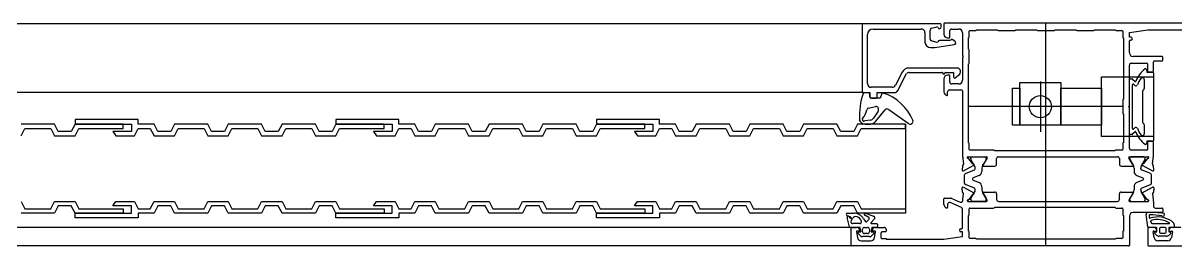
# Model space of a CAD drawing. Header units: inches. Extents: x -12530 to 36157, y 78659 to 110077.
# Drawn here: x 7109.2 to 7420, y 87925.6 to 87985.6 of the extents above; entities that cross this region are included whole.
import ezdxf

# ---------------------------------------------------------------- set-up
doc = ezdxf.new("R2010")
doc.units = ezdxf.units.IN
doc.header["$MEASUREMENT"] = 0
doc.layers.add('freecads.com', color=7, linetype='Continuous')

msp = doc.modelspace()

# ---------------------------------------------------------------- linework, layer by layer
at = {"layer": 'freecads.com'}
for p, q in [((7335.66, 87985.43), (6278.8, 87985.43)), ((7335.46, 87985.23), (7335.46, 87967.13)), ((7356.56, 87985.43), (7335.66, 87985.43)), ((7356.76, 87984.63), (7356.76, 87985.23)), ((7357.46, 87985.43), (7357.46, 87982.63)), ((7432.26, 87985.63), (7357.66, 87985.63)), ((7336.86, 87969.33), (7336.86, 87982.53)), ((7338.36, 87984.03), (7351.36, 87984.03)), ((7352.36, 87983.03), (7352.36, 87980.53)), ((7353.76, 87981.3), (7353.76, 87983.76)), ((7354.13, 87984.25), (7355.54, 87984.62)), ((7359.06, 87981.83), (7359.06, 87983.53)), ((7359.56, 87984.03), (7361.46, 87984.03)), ((7362.46, 87983.03), (7362.46, 87976.91)), ((7364.26, 87981.83), (7364.26, 87983.43)), ((7364.46, 87983.63), (7366.06, 87983.63)), ((7366.26, 87983.83), (7371.86, 87983.83)), ((7372.06, 87983.63), (7376.66, 87983.63)), ((7376.86, 87983.83), (7382.46, 87983.83)), ((7382.66, 87983.63), (7387.26, 87983.63)), ((7387.46, 87983.83), (7393.06, 87983.83)), ((7393.26, 87983.63), (7397.86, 87983.63)), ((7398.06, 87983.83), (7403.66, 87983.83)), ((7403.86, 87983.63), (7405.46, 87983.63)), ((7405.66, 87983.43), (7405.66, 87981.83)), ((7407.46, 87983.13), (7412.46, 87983.83)), ((7407.46, 87981.83), (7407.46, 87983.13)), ((7407.86, 87981.83), (7407.46, 87981.83)), ((7412.46, 87983.83), (7423.06, 87983.83)), ((7353.86, 87979.03), (7354.66, 87979.03)), ((7355.54, 87980.44), (7354.13, 87980.81)), ((7355.01, 87979.06), (7360.25, 87979.86)), ((7359.26, 87980.93), (7356.26, 87980.93)), ((7358.46, 87981.63), (7358.86, 87981.63)), ((7360.41, 87980.79), (7359.71, 87981.19)), ((7364.06, 87978.63), (7364.06, 87981.63)), ((7405.86, 87981.63), (7405.86, 87965.13)), ((7407.46, 87977.63), (7407.46, 87980.83)), ((7407.66, 87981.03), (7407.86, 87981.03)), ((7362.46, 87976.35), (7362.46, 87970.23)), ((7362.52, 87976.77), (7362.66, 87976.63)), ((7362.66, 87976.63), (7362.52, 87976.49)), ((7364.26, 87974.83), (7364.26, 87978.43)), ((7416.26, 87976.63), (7408.46, 87976.63)), ((7416.46, 87975.63), (7416.46, 87976.43)), ((7360.95, 87973.53), (7348.01, 87973.53)), ((7364.06, 87953.43), (7364.06, 87974.63)), ((7407.46, 87963.41), (7407.46, 87974.33)), ((7407.96, 87974.83), (7412.16, 87974.83)), ((7412.03, 87973.16), (7412.16, 87972.43)), ((7412.36, 87974.63), (7412.36, 87972.73)), ((7412.56, 87972.53), (7413.76, 87972.53)), ((7413.96, 87972.73), (7413.96, 87975.23)), ((7414.16, 87975.43), (7416.26, 87975.43)), ((7346.23, 87972.44), (7344.41, 87968.88)), ((7345.04, 87967.48), (7347.37, 87972.04)), ((7348.08, 87972.33), (7356.94, 87972.33)), ((7357.12, 87972.23), (7357.29, 87971.93)), ((7357.46, 87970.63), (7357.46, 87967.1)), ((7357.63, 87971.93), (7357.81, 87972.23)), ((7357.98, 87972.33), (7360.06, 87972.33)), ((7358.86, 87971.63), (7358.46, 87971.63)), ((7359.06, 87969.73), (7359.06, 87971.43)), ((7360.06, 87972.33), (7360.06, 87971.13)), ((7360.49, 87970.86), (7361.38, 87971.6)), ((7407.46, 87955.83), (7407.46, 87970.43)), ((7407.66, 87970.63), (7408.18, 87970.63)), ((7408.32, 87970.57), (7409, 87969.89)), ((7411.46, 87970.43), (7411.46, 87968.04)), ((7412.16, 87972.43), (7413.76, 87972.43)), ((7413.96, 87972.23), (7413.96, 87954.03)), ((7335.66, 87966.93), (6362.8, 87966.93)), ((7335.66, 87966.93), (7337.46, 87966.93)), ((7337.16, 87966.83), (7335.84, 87966.83)), ((7337.46, 87966.93), (7337.46, 87965.93)), ((7337.46, 87965.73), (7337.46, 87966.53)), ((7343.52, 87968.33), (7337.86, 87968.33)), ((7339.46, 87965.63), (7339.46, 87966.93)), ((7339.46, 87966.93), (7344.15, 87966.93)), ((7340.7, 87966.63), (7340.26, 87965.43)), ((7358.46, 87966.33), (7358.46, 87967.13)), ((7358.96, 87967.63), (7362.26, 87967.63)), ((7361.46, 87969.23), (7359.56, 87969.23)), ((7362.46, 87967.43), (7362.46, 87949.63)), ((7408.26, 87957.24), (7408.26, 87969.02)), ((7408.6, 87969.16), (7408.94, 87968.82)), ((7410.96, 87967.17), (7410.96, 87959.09)), ((7411.25, 87967.63), (7411.17, 87967.58)), ((7337.16, 87962.73), (7339.06, 87963.2)), ((7340.26, 87965.43), (7337.76, 87965.43)), ((7337.96, 87965.43), (7339.26, 87965.43)), ((7405.66, 87964.93), (7405.66, 87961.33)), ((7407.26, 87963.13), (7407.4, 87963.27)), ((7339.72, 87961.94), (7338.5, 87960.02)), ((7339.11, 87959.21), (7341.67, 87962.27)), ((7342.58, 87962.35), (7347.8, 87958.66)), ((7405.66, 87963.13), (7364.06, 87963.13)), ((7405.86, 87961.13), (7405.86, 87953.43)), ((7407.4, 87962.99), (7407.26, 87963.13)), ((7407.46, 87951.93), (7407.46, 87962.85)), ((7117.74, 87958.43), (7108.74, 87958.43)), ((7108.74, 87955.28), (7109.74, 87957.23)), ((7109.74, 87957.23), (7116.74, 87957.23)), ((7116.74, 87957.23), (7117.74, 87955.28)), ((7118.74, 87956.48), (7117.74, 87958.43)), ((7123.24, 87958.43), (7122.24, 87956.48)), ((7140.24, 87959.63), (7123.24, 87959.63)), ((7123.24, 87959.63), (7123.24, 87958.43)), ((7123.24, 87958.43), (7138.44, 87958.43)), ((7136.24, 87958.43), (7123.24, 87958.43)), ((7123.24, 87955.28), (7124.24, 87957.23)), ((7124.24, 87957.23), (7136.24, 87957.23)), ((7136.24, 87957.23), (7136.24, 87958.43)), ((7138.44, 87958.43), (7138.44, 87956.48)), ((7139.24, 87955.28), (7140.24, 87957.23)), ((7140.24, 87958.43), (7140.24, 87959.63)), ((7144.54, 87958.43), (7140.24, 87958.43)), ((7140.24, 87957.23), (7143.54, 87957.23)), ((7143.54, 87957.23), (7144.54, 87955.28)), ((7145.54, 87956.48), (7144.54, 87958.43)), ((7150.04, 87958.43), (7149.04, 87956.48)), ((7159.04, 87958.43), (7150.04, 87958.43)), ((7150.04, 87955.28), (7151.04, 87957.23)), ((7151.04, 87957.23), (7158.04, 87957.23)), ((7158.04, 87957.23), (7159.04, 87955.28)), ((7160.04, 87956.48), (7159.04, 87958.43)), ((7164.54, 87958.43), (7163.54, 87956.48)), ((7173.54, 87958.43), (7164.54, 87958.43)), ((7164.54, 87955.28), (7165.54, 87957.23)), ((7165.54, 87957.23), (7172.54, 87957.23)), ((7172.54, 87957.23), (7173.54, 87955.28)), ((7174.54, 87956.48), (7173.54, 87958.43)), ((7179.04, 87958.43), (7178.04, 87956.48)), ((7188.04, 87958.43), (7179.04, 87958.43)), ((7179.04, 87955.28), (7180.04, 87957.23)), ((7180.04, 87957.23), (7187.04, 87957.23)), ((7187.04, 87957.23), (7188.04, 87955.28)), ((7189.04, 87956.48), (7188.04, 87958.43)), ((7193.54, 87958.43), (7192.54, 87956.48)), ((7210.54, 87959.63), (7193.54, 87959.63)), ((7193.54, 87959.63), (7193.54, 87958.43)), ((7193.54, 87958.43), (7208.74, 87958.43)), ((7206.54, 87958.43), (7193.54, 87958.43)), ((7193.54, 87955.28), (7194.54, 87957.23)), ((7194.54, 87957.23), (7206.54, 87957.23)), ((7206.54, 87957.23), (7206.54, 87958.43)), ((7208.74, 87958.43), (7208.74, 87956.48)), ((7209.54, 87955.28), (7210.54, 87957.23)), ((7210.54, 87958.43), (7210.54, 87959.63)), ((7214.84, 87958.43), (7210.54, 87958.43)), ((7210.54, 87957.23), (7213.84, 87957.23)), ((7213.84, 87957.23), (7214.84, 87955.28)), ((7215.84, 87956.48), (7214.84, 87958.43)), ((7220.34, 87958.43), (7219.34, 87956.48)), ((7229.34, 87958.43), (7220.34, 87958.43)), ((7220.34, 87955.28), (7221.34, 87957.23)), ((7221.34, 87957.23), (7228.34, 87957.23)), ((7228.34, 87957.23), (7229.34, 87955.28)), ((7230.34, 87956.48), (7229.34, 87958.43)), ((7234.84, 87958.43), (7233.84, 87956.48)), ((7243.84, 87958.43), (7234.84, 87958.43)), ((7234.84, 87955.28), (7235.84, 87957.23)), ((7235.84, 87957.23), (7242.84, 87957.23)), ((7242.84, 87957.23), (7243.84, 87955.28)), ((7244.84, 87956.48), (7243.84, 87958.43)), ((7249.34, 87958.43), (7248.34, 87956.48)), ((7258.34, 87958.43), (7249.34, 87958.43)), ((7249.34, 87955.28), (7250.34, 87957.23)), ((7250.34, 87957.23), (7257.34, 87957.23)), ((7257.34, 87957.23), (7258.34, 87955.28)), ((7259.34, 87956.48), (7258.34, 87958.43)), ((7263.84, 87958.43), (7262.84, 87956.48)), ((7280.84, 87959.63), (7263.84, 87959.63)), ((7263.84, 87959.63), (7263.84, 87958.43)), ((7263.84, 87958.43), (7279.04, 87958.43)), ((7276.84, 87958.43), (7263.84, 87958.43)), ((7263.84, 87955.28), (7264.84, 87957.23)), ((7264.84, 87957.23), (7276.84, 87957.23)), ((7276.84, 87957.23), (7276.84, 87958.43)), ((7279.04, 87958.43), (7279.04, 87956.48)), ((7279.84, 87955.28), (7280.84, 87957.23)), ((7280.84, 87958.43), (7280.84, 87959.63)), ((7285.14, 87958.43), (7280.84, 87958.43)), ((7280.84, 87957.23), (7284.14, 87957.23)), ((7284.14, 87957.23), (7285.14, 87955.28)), ((7286.14, 87956.48), (7285.14, 87958.43)), ((7290.64, 87958.43), (7289.64, 87956.48)), ((7299.64, 87958.43), (7290.64, 87958.43)), ((7290.64, 87955.28), (7291.64, 87957.23)), ((7291.64, 87957.23), (7298.64, 87957.23)), ((7298.64, 87957.23), (7299.64, 87955.28)), ((7300.64, 87956.48), (7299.64, 87958.43)), ((7305.14, 87958.43), (7304.14, 87956.48)), ((7314.14, 87958.43), (7305.14, 87958.43)), ((7305.14, 87955.28), (7306.14, 87957.23)), ((7306.14, 87957.23), (7313.14, 87957.23)), ((7313.14, 87957.23), (7314.14, 87955.28)), ((7315.14, 87956.48), (7314.14, 87958.43)), ((7319.64, 87958.43), (7318.64, 87956.48)), ((7328.64, 87958.43), (7319.64, 87958.43)), ((7319.64, 87955.28), (7320.64, 87957.23)), ((7320.64, 87957.23), (7327.64, 87957.23)), ((7327.64, 87957.23), (7328.64, 87955.28)), ((7329.64, 87956.48), (7328.64, 87958.43)), ((7334.14, 87958.43), (7333.14, 87956.48)), ((7347.14, 87958.43), (7334.14, 87958.43)), ((7334.14, 87955.28), (7335.14, 87957.23)), ((7335.14, 87957.23), (7347.14, 87957.23)), ((7337.68, 87959.51), (7336.17, 87959.28)), ((7336.27, 87958.43), (7337.67, 87958.43)), ((7347.14, 87957.23), (7347.14, 87958.43)), ((7347.14, 87958.43), (7347.14, 87934.43)), ((7347.14, 87958.43), (7347.14, 87934.43)), ((7408.94, 87957.44), (7408.6, 87957.1)), ((7411.17, 87958.68), (7411.25, 87958.63)), ((7411.46, 87958.22), (7411.46, 87955.83)), ((7117.74, 87955.28), (7123.24, 87955.28)), ((7122.24, 87956.48), (7118.74, 87956.48)), ((7138.44, 87956.48), (7133.44, 87956.48)), ((7133.44, 87956.48), (7134.24, 87955.28)), ((7134.24, 87955.28), (7139.24, 87955.28)), ((7144.54, 87955.28), (7150.04, 87955.28)), ((7149.04, 87956.48), (7145.54, 87956.48)), ((7159.04, 87955.28), (7164.54, 87955.28)), ((7163.54, 87956.48), (7160.04, 87956.48)), ((7173.54, 87955.28), (7179.04, 87955.28)), ((7178.04, 87956.48), (7174.54, 87956.48)), ((7188.04, 87955.28), (7193.54, 87955.28)), ((7192.54, 87956.48), (7189.04, 87956.48)), ((7208.74, 87956.48), (7203.74, 87956.48)), ((7203.74, 87956.48), (7204.54, 87955.28)), ((7204.54, 87955.28), (7209.54, 87955.28)), ((7214.84, 87955.28), (7220.34, 87955.28)), ((7219.34, 87956.48), (7215.84, 87956.48)), ((7229.34, 87955.28), (7234.84, 87955.28)), ((7233.84, 87956.48), (7230.34, 87956.48)), ((7243.84, 87955.28), (7249.34, 87955.28)), ((7248.34, 87956.48), (7244.84, 87956.48)), ((7258.34, 87955.28), (7263.84, 87955.28)), ((7262.84, 87956.48), (7259.34, 87956.48)), ((7279.04, 87956.48), (7274.04, 87956.48)), ((7274.04, 87956.48), (7274.84, 87955.28)), ((7274.84, 87955.28), (7279.84, 87955.28)), ((7285.14, 87955.28), (7290.64, 87955.28)), ((7289.64, 87956.48), (7286.14, 87956.48)), ((7299.64, 87955.28), (7305.14, 87955.28)), ((7304.14, 87956.48), (7300.64, 87956.48)), ((7314.14, 87955.28), (7319.64, 87955.28)), ((7318.64, 87956.48), (7315.14, 87956.48)), ((7328.64, 87955.28), (7334.14, 87955.28)), ((7333.14, 87956.48), (7329.64, 87956.48)), ((7408.18, 87955.63), (7407.66, 87955.63)), ((7409, 87956.37), (7408.32, 87955.69)), ((7412.16, 87953.83), (7412.03, 87953.1)), ((7413.76, 87953.83), (7412.16, 87953.83)), ((7364.26, 87951.63), (7364.26, 87953.23)), ((7370.86, 87951.43), (7364.46, 87951.43)), ((7403.66, 87951.23), (7371.06, 87951.23)), ((7405.46, 87951.43), (7403.86, 87951.43)), ((7405.66, 87953.23), (7405.66, 87951.63)), ((7412.16, 87951.43), (7407.96, 87951.43)), ((7412.36, 87953.53), (7412.36, 87951.63)), ((7413.76, 87953.73), (7412.56, 87953.73)), ((7413.96, 87949.63), (7413.96, 87953.53)), ((7362.46, 87949.63), (7362.56, 87949.53)), ((7362.56, 87949.53), (7362.56, 87949.13)), ((7362.56, 87949.13), (7362.77, 87947.6)), ((7364.1, 87949.63), (7368.93, 87949.63)), ((7365.18, 87947.78), (7364.18, 87949.12)), ((7364.69, 87949.08), (7364.69, 87949.23)), ((7365.73, 87947.17), (7364.75, 87948.88)), ((7365.09, 87949.63), (7368.49, 87949.63)), ((7368.84, 87948.88), (7367.85, 87947.17)), ((7369.1, 87949.33), (7368.11, 87947.61)), ((7368.89, 87949.23), (7368.89, 87949.08)), ((7371.66, 87947.63), (7371.66, 87949.13)), ((7372.16, 87949.63), (7404.26, 87949.63)), ((7404.76, 87949.13), (7404.76, 87947.63)), ((7408.32, 87947.61), (7407.32, 87949.33)), ((7407.5, 87949.63), (7412.32, 87949.63)), ((7407.53, 87949.23), (7407.53, 87949.08)), ((7407.58, 87948.88), (7408.57, 87947.17)), ((7411.33, 87949.63), (7407.93, 87949.63)), ((7410.69, 87947.17), (7411.68, 87948.88)), ((7412.25, 87949.12), (7411.24, 87947.78)), ((7411.73, 87949.08), (7411.73, 87949.23)), ((7413.66, 87947.6), (7413.86, 87949.13)), ((7413.86, 87949.53), (7413.96, 87949.63)), ((7413.86, 87949.13), (7413.86, 87949.53)), ((7362.47, 87947.2), (7362.4, 87946.03)), ((7362.63, 87947.39), (7362.61, 87947.38)), ((7362.7, 87945.85), (7365.49, 87947.33)), ((7362.99, 87942.51), (7362.99, 87944.75)), ((7363.24, 87945.12), (7365.7, 87946.11)), ((7366.94, 87944.58), (7365.38, 87943.95)), ((7365.89, 87946.39), (7365.89, 87946.57)), ((7367.69, 87946.57), (7367.69, 87945.7)), ((7368.06, 87947.13), (7371.16, 87947.13)), ((7405.26, 87947.13), (7408.36, 87947.13)), ((7408.73, 87946.57), (7408.73, 87945.7)), ((7409.48, 87944.58), (7411.04, 87943.95)), ((7410.53, 87946.39), (7410.53, 87946.57)), ((7413.18, 87945.12), (7410.72, 87946.11)), ((7410.94, 87947.33), (7413.73, 87945.85)), ((7413.43, 87942.51), (7413.43, 87944.75)), ((7413.82, 87947.38), (7413.8, 87947.39)), ((7414.02, 87946.03), (7413.96, 87947.2)), ((7362.7, 87941.41), (7365.49, 87939.93)), ((7365.7, 87941.15), (7363.24, 87942.14)), ((7365.19, 87943.67), (7365.19, 87943.58)), ((7365.38, 87943.31), (7366.94, 87942.68)), ((7367.69, 87941.56), (7367.69, 87940.69)), ((7408.73, 87941.56), (7408.73, 87940.69)), ((7411.04, 87943.31), (7409.48, 87942.68)), ((7410.72, 87941.15), (7413.18, 87942.14)), ((7410.94, 87939.93), (7413.73, 87941.41)), ((7411.23, 87943.67), (7411.23, 87943.58)), ((7357.46, 87936.8), (7357.46, 87938.33)), ((7357.66, 87938.53), (7359.21, 87938.53)), ((7359.42, 87938.49), (7361.86, 87937.41)), ((7362.47, 87940.06), (7362.4, 87941.23)), ((7362.56, 87938.13), (7362.77, 87939.66)), ((7362.63, 87939.87), (7362.61, 87939.88)), ((7365.18, 87939.48), (7364.18, 87938.14)), ((7364.75, 87938.38), (7365.73, 87940.09)), ((7365.89, 87940.69), (7365.89, 87940.87)), ((7367.85, 87940.09), (7368.84, 87938.38)), ((7368.06, 87940.13), (7371.16, 87940.13)), ((7369.1, 87937.93), (7368.11, 87939.65)), ((7371.66, 87939.63), (7371.66, 87938.13)), ((7404.76, 87938.13), (7404.76, 87939.63)), ((7405.26, 87940.13), (7408.36, 87940.13)), ((7408.32, 87939.65), (7407.32, 87937.93)), ((7408.57, 87940.09), (7407.58, 87938.38)), ((7410.53, 87940.69), (7410.53, 87940.87)), ((7411.68, 87938.38), (7410.69, 87940.09)), ((7412.25, 87938.14), (7411.24, 87939.48)), ((7413.66, 87939.66), (7413.86, 87938.13)), ((7413.82, 87939.88), (7413.8, 87939.87)), ((7414.02, 87941.23), (7413.96, 87940.06)), ((7108.74, 87937.58), (7109.74, 87935.63)), ((7109.74, 87935.63), (7116.74, 87935.63)), ((7116.74, 87935.63), (7117.74, 87937.58)), ((7117.74, 87937.58), (7123.24, 87937.58)), ((7118.74, 87936.38), (7117.74, 87934.43)), ((7122.24, 87936.38), (7118.74, 87936.38)), ((7123.24, 87934.43), (7122.24, 87936.38)), ((7123.24, 87937.58), (7124.24, 87935.63)), ((7124.24, 87935.63), (7136.24, 87935.63)), ((7133.44, 87936.38), (7134.24, 87937.58)), ((7138.44, 87936.38), (7133.44, 87936.38)), ((7134.24, 87937.58), (7139.24, 87937.58)), ((7136.24, 87935.63), (7136.24, 87934.43)), ((7138.44, 87934.43), (7138.44, 87936.38)), ((7139.24, 87937.58), (7140.24, 87935.63)), ((7140.24, 87935.63), (7143.54, 87935.63)), ((7143.54, 87935.63), (7144.54, 87937.58)), ((7144.54, 87937.58), (7150.04, 87937.58)), ((7145.54, 87936.38), (7144.54, 87934.43)), ((7149.04, 87936.38), (7145.54, 87936.38)), ((7150.04, 87934.43), (7149.04, 87936.38)), ((7150.04, 87937.58), (7151.04, 87935.63)), ((7151.04, 87935.63), (7158.04, 87935.63)), ((7158.04, 87935.63), (7159.04, 87937.58)), ((7159.04, 87937.58), (7164.54, 87937.58)), ((7160.04, 87936.38), (7159.04, 87934.43)), ((7163.54, 87936.38), (7160.04, 87936.38)), ((7164.54, 87934.43), (7163.54, 87936.38)), ((7164.54, 87937.58), (7165.54, 87935.63)), ((7165.54, 87935.63), (7172.54, 87935.63)), ((7172.54, 87935.63), (7173.54, 87937.58)), ((7173.54, 87937.58), (7179.04, 87937.58)), ((7174.54, 87936.38), (7173.54, 87934.43)), ((7178.04, 87936.38), (7174.54, 87936.38)), ((7179.04, 87934.43), (7178.04, 87936.38)), ((7179.04, 87937.58), (7180.04, 87935.63)), ((7180.04, 87935.63), (7187.04, 87935.63)), ((7187.04, 87935.63), (7188.04, 87937.58)), ((7188.04, 87937.58), (7193.54, 87937.58)), ((7189.04, 87936.38), (7188.04, 87934.43)), ((7192.54, 87936.38), (7189.04, 87936.38)), ((7193.54, 87934.43), (7192.54, 87936.38)), ((7193.54, 87937.58), (7194.54, 87935.63)), ((7194.54, 87935.63), (7206.54, 87935.63)), ((7203.74, 87936.38), (7204.54, 87937.58)), ((7208.74, 87936.38), (7203.74, 87936.38)), ((7204.54, 87937.58), (7209.54, 87937.58)), ((7206.54, 87935.63), (7206.54, 87934.43)), ((7208.74, 87934.43), (7208.74, 87936.38)), ((7209.54, 87937.58), (7210.54, 87935.63)), ((7210.54, 87935.63), (7213.84, 87935.63)), ((7213.84, 87935.63), (7214.84, 87937.58)), ((7214.84, 87937.58), (7220.34, 87937.58)), ((7215.84, 87936.38), (7214.84, 87934.43)), ((7219.34, 87936.38), (7215.84, 87936.38)), ((7220.34, 87934.43), (7219.34, 87936.38)), ((7220.34, 87937.58), (7221.34, 87935.63)), ((7221.34, 87935.63), (7228.34, 87935.63)), ((7228.34, 87935.63), (7229.34, 87937.58)), ((7229.34, 87937.58), (7234.84, 87937.58)), ((7230.34, 87936.38), (7229.34, 87934.43)), ((7233.84, 87936.38), (7230.34, 87936.38)), ((7234.84, 87934.43), (7233.84, 87936.38)), ((7234.84, 87937.58), (7235.84, 87935.63)), ((7235.84, 87935.63), (7242.84, 87935.63)), ((7242.84, 87935.63), (7243.84, 87937.58)), ((7243.84, 87937.58), (7249.34, 87937.58)), ((7244.84, 87936.38), (7243.84, 87934.43)), ((7248.34, 87936.38), (7244.84, 87936.38)), ((7249.34, 87934.43), (7248.34, 87936.38)), ((7249.34, 87937.58), (7250.34, 87935.63)), ((7250.34, 87935.63), (7257.34, 87935.63)), ((7257.34, 87935.63), (7258.34, 87937.58)), ((7258.34, 87937.58), (7263.84, 87937.58)), ((7259.34, 87936.38), (7258.34, 87934.43)), ((7262.84, 87936.38), (7259.34, 87936.38)), ((7263.84, 87934.43), (7262.84, 87936.38)), ((7263.84, 87937.58), (7264.84, 87935.63)), ((7264.84, 87935.63), (7276.84, 87935.63)), ((7274.04, 87936.38), (7274.84, 87937.58)), ((7279.04, 87936.38), (7274.04, 87936.38)), ((7274.84, 87937.58), (7279.84, 87937.58)), ((7276.84, 87935.63), (7276.84, 87934.43)), ((7279.04, 87934.43), (7279.04, 87936.38)), ((7279.84, 87937.58), (7280.84, 87935.63)), ((7280.84, 87935.63), (7284.14, 87935.63)), ((7284.14, 87935.63), (7285.14, 87937.58)), ((7285.14, 87937.58), (7290.64, 87937.58)), ((7286.14, 87936.38), (7285.14, 87934.43)), ((7289.64, 87936.38), (7286.14, 87936.38)), ((7290.64, 87934.43), (7289.64, 87936.38)), ((7290.64, 87937.58), (7291.64, 87935.63)), ((7291.64, 87935.63), (7298.64, 87935.63)), ((7298.64, 87935.63), (7299.64, 87937.58)), ((7299.64, 87937.58), (7305.14, 87937.58)), ((7300.64, 87936.38), (7299.64, 87934.43)), ((7304.14, 87936.38), (7300.64, 87936.38)), ((7305.14, 87934.43), (7304.14, 87936.38)), ((7305.14, 87937.58), (7306.14, 87935.63)), ((7306.14, 87935.63), (7313.14, 87935.63)), ((7313.14, 87935.63), (7314.14, 87937.58)), ((7314.14, 87937.58), (7319.64, 87937.58)), ((7315.14, 87936.38), (7314.14, 87934.43)), ((7318.64, 87936.38), (7315.14, 87936.38)), ((7319.64, 87934.43), (7318.64, 87936.38)), ((7319.64, 87937.58), (7320.64, 87935.63)), ((7320.64, 87935.63), (7327.64, 87935.63)), ((7327.64, 87935.63), (7328.64, 87937.58)), ((7328.64, 87937.58), (7334.14, 87937.58)), ((7329.64, 87936.38), (7328.64, 87934.43)), ((7333.14, 87936.38), (7329.64, 87936.38)), ((7334.14, 87934.43), (7333.14, 87936.38)), ((7334.14, 87937.58), (7335.14, 87935.63)), ((7335.14, 87935.63), (7347.14, 87935.63)), ((7347.14, 87935.63), (7347.14, 87934.43)), ((7358.46, 87936.83), (7358.46, 87936.03)), ((7362.16, 87935.96), (7359.16, 87937.29)), ((7362.46, 87930.43), (7362.46, 87935.5)), ((7362.56, 87937.87), (7362.56, 87938.13)), ((7364.1, 87937.63), (7368.93, 87937.63)), ((7364.26, 87934.03), (7364.26, 87935.63)), ((7364.46, 87935.83), (7370.86, 87935.83)), ((7364.69, 87938.03), (7364.69, 87938.18)), ((7368.49, 87937.63), (7365.09, 87937.63)), ((7368.89, 87938.18), (7368.89, 87938.03)), ((7371.06, 87936.03), (7403.66, 87936.03)), ((7372.16, 87937.63), (7404.26, 87937.63)), ((7403.86, 87935.83), (7405.46, 87935.83)), ((7405.66, 87935.63), (7405.66, 87934.03)), ((7407.5, 87937.63), (7412.32, 87937.63)), ((7407.53, 87938.18), (7407.53, 87938.03)), ((7407.93, 87937.63), (7411.33, 87937.63)), ((7411.73, 87938.03), (7411.73, 87938.18)), ((7413.86, 87938.13), (7413.86, 87937.73)), ((7413.86, 87937.73), (7413.96, 87937.63)), ((7413.96, 87937.63), (7413.96, 87936.33)), ((7414.46, 87935.83), (7416.26, 87935.83)), ((7416.46, 87935.63), (7416.46, 87934.83)), ((7117.74, 87934.43), (7108.74, 87934.43)), ((7123.24, 87933.23), (7123.24, 87934.43)), ((7123.24, 87934.43), (7138.44, 87934.43)), ((7136.24, 87934.43), (7123.24, 87934.43)), ((7140.24, 87933.23), (7123.24, 87933.23)), ((7144.54, 87934.43), (7140.24, 87934.43)), ((7140.24, 87934.43), (7140.24, 87933.23)), ((7159.04, 87934.43), (7150.04, 87934.43)), ((7173.54, 87934.43), (7164.54, 87934.43)), ((7188.04, 87934.43), (7179.04, 87934.43)), ((7193.54, 87933.23), (7193.54, 87934.43)), ((7193.54, 87934.43), (7208.74, 87934.43)), ((7206.54, 87934.43), (7193.54, 87934.43)), ((7210.54, 87933.23), (7193.54, 87933.23)), ((7214.84, 87934.43), (7210.54, 87934.43)), ((7210.54, 87934.43), (7210.54, 87933.23)), ((7229.34, 87934.43), (7220.34, 87934.43)), ((7243.84, 87934.43), (7234.84, 87934.43)), ((7258.34, 87934.43), (7249.34, 87934.43)), ((7263.84, 87933.23), (7263.84, 87934.43)), ((7263.84, 87934.43), (7279.04, 87934.43)), ((7276.84, 87934.43), (7263.84, 87934.43)), ((7280.84, 87933.23), (7263.84, 87933.23)), ((7285.14, 87934.43), (7280.84, 87934.43)), ((7280.84, 87934.43), (7280.84, 87933.23)), ((7299.64, 87934.43), (7290.64, 87934.43)), ((7314.14, 87934.43), (7305.14, 87934.43)), ((7328.64, 87934.43), (7319.64, 87934.43)), ((7332.38, 87933.34), (7331.3, 87933.86)), ((7332.01, 87930.78), (7331.34, 87933.29)), ((7331.43, 87934.43), (7333.23, 87934.43)), ((7331.87, 87933.54), (7332.19, 87933.11)), ((7332.46, 87932.38), (7332.84, 87933.03)), ((7347.14, 87934.43), (7334.14, 87934.43)), ((7335.83, 87932.93), (7336.2, 87932.28)), ((7337.18, 87933.25), (7336.11, 87933.87)), ((7336.36, 87934.41), (7338.5, 87933.63)), ((7336.67, 87932.22), (7337.24, 87932.78)), ((7338.68, 87932.81), (7337.84, 87931.97)), ((7364.06, 87929.63), (7364.06, 87933.83)), ((7405.86, 87933.83), (7405.86, 87929.63)), ((7407.46, 87933.63), (7407.46, 87925.83)), ((7416.26, 87934.63), (7408.46, 87934.63)), ((7412.47, 87930.77), (7411.96, 87934)), ((7412.76, 87933.74), (7412.82, 87933.25)), ((7413.18, 87932.17), (7413.44, 87931.78)), ((7332.46, 87930.63), (6373.9, 87930.63)), ((7334.86, 87930.63), (7332.21, 87930.63)), ((7332.46, 87925.83), (7332.46, 87930.43)), ((7332.66, 87930.63), (7333.89, 87930.63)), ((7334.78, 87931.63), (7332.89, 87931.63)), ((7333.86, 87929.4), (7334.14, 87927.86)), ((7334.66, 87929.63), (7334.06, 87929.63)), ((7334.87, 87928.42), (7334.32, 87928.97)), ((7334.41, 87929.31), (7335.06, 87929.43)), ((7335.06, 87929.43), (7334.86, 87930.63)), ((7335.56, 87929.43), (7335.56, 87930.13)), ((7336.06, 87930.63), (7336.86, 87930.63)), ((7337.36, 87930.13), (7337.36, 87929.43)), ((7338.06, 87930.63), (7337.86, 87929.43)), ((7337.86, 87929.43), (7338.51, 87929.31)), ((7337.98, 87931.63), (7339.36, 87931.63)), ((7338.6, 87928.97), (7338.05, 87928.42)), ((7339.36, 87930.63), (7338.06, 87930.63)), ((7338.86, 87929.63), (7338.26, 87929.63)), ((7338.79, 87927.86), (7339.06, 87929.4)), ((7339.04, 87930.63), (7341.36, 87930.63)), ((7339.56, 87931.43), (7339.56, 87930.83)), ((7341.66, 87929.43), (7340.96, 87929.43)), ((7341.86, 87930.13), (7341.86, 87929.63)), ((7362.06, 87930.23), (7362.26, 87930.23)), ((7362.46, 87929.43), (7362.06, 87929.43)), ((7362.46, 87928.13), (7362.46, 87929.43)), ((7364.26, 87927.83), (7364.26, 87929.43)), ((7405.66, 87929.43), (7405.66, 87927.83)), ((7412.46, 87930.43), (7412.46, 87925.83)), ((7413.89, 87930.63), (7412.66, 87930.63)), ((7414.65, 87930.63), (7412.66, 87930.63)), ((7413.63, 87931.63), (7418.14, 87931.63)), ((7414.14, 87927.86), (7413.86, 87929.4)), ((7414.06, 87929.63), (7414.66, 87929.63)), ((7414.76, 87928.52), (7414.31, 87928.97)), ((7414.4, 87929.31), (7414.85, 87929.43)), ((7414.85, 87929.43), (7414.85, 87930.43)), ((7415.55, 87930.33), (7415.55, 87929.33)), ((7417.05, 87930.63), (7415.85, 87930.63)), ((7415.85, 87929.03), (7417.05, 87929.03)), ((7417.35, 87929.33), (7417.35, 87930.33)), ((7418.05, 87930.43), (7418.05, 87929.43)), ((7418.05, 87929.43), (7418.5, 87929.31)), ((7418.59, 87928.97), (7418.14, 87928.52)), ((7419.35, 87930.63), (7418.25, 87930.63)), ((7418.26, 87929.63), (7418.86, 87929.63)), ((7419.06, 87929.4), (7418.79, 87927.86)), ((7421.36, 87930.63), (7419.04, 87930.63)), ((7419.55, 87931.44), (7419.55, 87930.83)), ((7335.12, 87927.03), (7337.8, 87927.03)), ((7337.34, 87928.13), (7335.58, 87928.13)), ((7336.86, 87928.93), (7336.06, 87928.93)), ((7340.46, 87928.93), (7340.46, 87927.83)), ((7340.66, 87927.63), (7341.86, 87927.63)), ((7341.86, 87927.63), (7341.86, 87927.43)), ((7341.86, 87927.43), (7357.46, 87927.43)), ((7357.46, 87927.43), (7362.46, 87928.13)), ((7366.06, 87927.63), (7364.46, 87927.63)), ((7403.66, 87927.43), (7366.26, 87927.43)), ((7405.46, 87927.63), (7403.86, 87927.63)), ((7417.8, 87927.03), (7415.12, 87927.03)), ((7417.43, 87928.23), (7415.47, 87928.23)), ((7332.46, 87925.63), (6283, 87925.63)), ((7407.26, 87925.63), (7332.66, 87925.63)), ((7412.66, 87925.63), (7512.26, 87925.63))]:
    msp.add_line(p, q, dxfattribs=at)
at = {"layer": 'freecads.com', "ltscale": 0.05}
msp.add_line((7384.86, 87985.63), (7384.86, 87925.63), dxfattribs=at)
at = {"layer": 'freecads.com', "ltscale": 3}
for p, q in [((7377.96, 87958.13), (7377.96, 87969.63)), ((7377.96, 87969.63), (7388.96, 87969.63)), ((7388.96, 87969.63), (7388.96, 87958.13)), ((7399.96, 87955.13), (7399.96, 87971.13)), ((7399.96, 87971.13), (7413.96, 87971.13)), ((7413.96, 87971.13), (7413.96, 87955.13)), ((7375.96, 87958.13), (7375.96, 87968.13)), ((7375.96, 87968.13), (7377.96, 87968.13)), ((7377.96, 87968.13), (7377.96, 87958.13)), ((7388.96, 87958.13), (7388.96, 87968.13)), ((7388.96, 87968.13), (7399.96, 87968.13)), ((7399.96, 87968.13), (7399.96, 87958.13)), ((7377.96, 87958.13), (7375.96, 87958.13)), ((7388.96, 87958.13), (7377.96, 87958.13)), ((7399.96, 87958.13), (7388.96, 87958.13)), ((7413.96, 87955.13), (7399.96, 87955.13))]:
    msp.add_line(p, q, dxfattribs=at)
at = {"layer": 'freecads.com', "ltscale": 0.5}
msp.add_line((7383.46, 87969.91), (7383.46, 87956.34), dxfattribs=at)
at = {"layer": 'freecads.com', "ltscale": 3}
msp.add_circle((7383.46, 87963.13), 3, dxfattribs=at)
at = {"layer": 'freecads.com'}
for centre, radius, start, end in [((7335.66, 87985.23), 0.2, 90, 180), ((7356.56, 87985.23), 0.2, 0, 90), ((7357.66, 87985.43), 0.2, 90, 180), ((7338.36, 87982.53), 1.5, 90, 180), ((7351.36, 87983.03), 1, 0, 90), ((7354.26, 87983.76), 0.5, 105, 180), ((7355.59, 87984.43), 0.2, 16.5986, 105), ((7356.26, 87984.63), 0.5, 196.5986, 0), ((7358.46, 87982.63), 1, 180, 270), ((7358.86, 87981.83), 0.2, 270, 0), ((7359.56, 87983.53), 0.5, 90, 180), ((7361.46, 87983.03), 1, 0, 90), ((7364.06, 87981.83), 0.2, 270, 0), ((7364.46, 87983.43), 0.2, 90, 180), ((7366.06, 87983.83), 0.2, 270, 0), ((7372.06, 87983.83), 0.2, 180, 270), ((7376.66, 87983.83), 0.2, 270, 0), ((7382.66, 87983.83), 0.2, 180, 270), ((7387.26, 87983.83), 0.2, 270, 0), ((7393.26, 87983.83), 0.2, 180, 270), ((7397.86, 87983.83), 0.2, 270, 0), ((7403.86, 87983.83), 0.2, 180, 270), ((7405.46, 87983.43), 0.2, 0, 90), ((7405.86, 87981.83), 0.2, 180, 270), ((7407.86, 87981.43), 0.4, 360, 90), ((7353.86, 87980.53), 1.5, 180, 270), ((7354.26, 87981.3), 0.5, 180, 255), ((7354.66, 87981.03), 2, 270, 280), ((7355.59, 87980.63), 0.2, 255, 343.3985), ((7356.26, 87980.43), 0.5, 90, 163.3985), ((7359.56, 87980.93), 0.3, 60, 180), ((7360.16, 87980.35), 0.5, 280, 60), ((7407.66, 87980.83), 0.2, 90, 180), ((7407.86, 87981.43), 0.4, 270, 0), ((7362.66, 87976.91), 0.2, 180, 225), ((7362.66, 87976.35), 0.2, 135, 180), ((7364.06, 87978.43), 0.2, 0, 90), ((7408.46, 87977.63), 1, 180, 270), ((7416.26, 87976.43), 0.2, 0, 90), ((7416.26, 87975.63), 0.2, 270, 360), ((7348.01, 87971.53), 2, 90, 152.9563), ((7360.95, 87972.52), 1.01, 295, 90), ((7364.06, 87974.83), 0.2, 270, 0), ((7407.96, 87974.33), 0.5, 90, 180), ((7416.19, 87967.24), 7.53, 126.7041, 159.0557), ((7411.84, 87973.13), 0.2, 10, 135), ((7412.16, 87974.63), 0.2, 0, 90), ((7412.56, 87972.73), 0.2, 180, 270), ((7413.76, 87972.73), 0.2, 270, 0), ((7414.16, 87975.23), 0.2, 90, 180), ((7348.08, 87971.33), 1, 90, 135), ((7356.94, 87972.13), 0.2, 30, 90), ((7357.46, 87972.03), 0.2, 210, 330), ((7358.46, 87970.63), 1, 90, 180), ((7357.98, 87972.13), 0.2, 90, 150), ((7358.86, 87971.43), 0.2, 0, 90), ((7359.56, 87969.73), 0.5, 180, 270), ((7360.36, 87971.13), 0.3, 180, 295), ((7361.46, 87970.23), 1, 270, 0), ((7407.66, 87970.43), 0.2, 90, 180), ((7408.18, 87970.43), 0.2, 45, 90), ((7409.07, 87969.96), 0.1, 225, 339.0557), ((7415.82, 87966.7), 6.62, 141.9126, 159.9772), ((7410.96, 87970.43), 0.5, 90, 135), ((7410.96, 87970.43), 0.5, 0, 90), ((7413.76, 87972.23), 0.2, 0, 90), ((7356.62, 87960.16), 21.96, 162.7222, 181.4394), ((7335.66, 87967.13), 0.2, 180, 270), ((7335.84, 87966.63), 0.2, 90, 165.7025), ((7337.86, 87969.33), 1, 180, 270), ((7337.16, 87966.53), 0.3, 0, 90), ((7340.98, 87966.53), 0.3, 64.1035, 159.9995), ((7336.88, 87954.12), 13.37, 23.773, 71.5372), ((7343.52, 87969.33), 1, 270, 332.9563), ((7344.15, 87967.93), 1, 270, 332.9563), ((7358.46, 87967.1), 1, 180, 255.5225), ((7358.26, 87966.33), 0.2, 255.5224, 360), ((7358.96, 87967.13), 0.5, 90, 180), ((7362.26, 87967.43), 0.2, 0, 90), ((7408.46, 87969.02), 0.2, 45, 180), ((7409.22, 87969.1), 0.4, 225, 339.9772), ((7411.46, 87967.17), 0.5, 125.2644, 180), ((7410.96, 87968.04), 0.5, 305.2644, 0), ((7337.96, 87965.93), 0.5, 180, 270), ((7337.76, 87965.73), 0.3, 180, 270), ((7339.06, 87962.39), 0.806, 326, 90), ((7339.26, 87965.63), 0.2, 270, 360), ((7405.86, 87964.93), 0.2, 90, 180), ((7407.26, 87963.41), 0.2, 315, 0), ((7332.46, 87962.92), 4.26, 316.0482, 351.2952), ((7337.16, 87962.23), 0.5, 90, 174.7712), ((7337.25, 87961.08), 1.63, 285.3577, 319.6849), ((7342.16, 87961.93), 0.6, 45.1107, 145), ((7405.86, 87961.33), 0.2, 180, 270), ((7407.26, 87962.85), 0.2, 0, 45), ((7336.18, 87960), 1.57, 194.5699, 273.1998), ((7335.96, 87959.73), 0.5, 151.8303, 295), ((7337.28, 87960.86), 2.46, 279.1301, 317.8383), ((7348.36, 87959.23), 0.8, 225.1107, 20.5013), ((7408.46, 87957.24), 0.2, 180, 315), ((7409.22, 87957.16), 0.4, 20.0228, 135), ((7415.82, 87959.56), 6.62, 200.0228, 218.0874), ((7411.46, 87959.09), 0.5, 180, 234.7356), ((7410.96, 87958.22), 0.5, 0, 54.7356), ((7407.66, 87955.83), 0.2, 180, 270), ((7408.18, 87955.83), 0.2, 270, 315), ((7409.07, 87956.3), 0.1, 20.9443, 135), ((7416.19, 87959.02), 7.53, 200.9443, 233.2959), ((7410.96, 87955.83), 0.5, 225, 270), ((7410.96, 87955.83), 0.5, 270, 0), ((7413.76, 87954.03), 0.2, 270, 0), ((7364.06, 87953.23), 0.2, 0, 90), ((7364.46, 87951.63), 0.2, 180, 270), ((7370.86, 87951.23), 0.2, 0, 90), ((7403.86, 87951.23), 0.2, 90, 180), ((7405.46, 87951.63), 0.2, 270, 0), ((7405.86, 87953.23), 0.2, 90, 180), ((7407.96, 87951.93), 0.5, 180, 270), ((7411.84, 87953.13), 0.2, 225, 350), ((7412.16, 87951.63), 0.2, 270, 0), ((7412.56, 87953.53), 0.2, 90, 180), ((7413.76, 87953.53), 0.2, 0, 90), ((7362.57, 87947.58), 0.2, 286.999, 4.999), ((7363.99, 87949.44), 0.248, 158.0689, 273.2762), ((7363.96, 87949.42), 0.235, 71.9974, 149.239), ((7364.02, 87949), 0.2, 36.999, 93.2762), ((7364.1, 87949.83), 0.2, 251.9974, 270), ((7365.09, 87949.23), 0.4, 90, 180), ((7365.09, 87949.08), 0.4, 180, 210), ((7365.34, 87947.9), 0.2, 216.999, 276.999), ((7365.39, 87947.5), 0.2, 297.9531, 96.999), ((7367.93, 87947.71), 0.2, 288.5904, 330), ((7368.49, 87949.23), 0.4, 0, 90), ((7368.49, 87949.08), 0.4, 330, 0), ((7368.93, 87949.43), 0.2, 330, 90), ((7371.16, 87947.63), 0.5, 270, 0), ((7372.16, 87949.13), 0.5, 90, 180), ((7404.26, 87949.13), 0.5, 0, 90), ((7405.26, 87947.63), 0.5, 180, 270), ((7407.5, 87949.43), 0.2, 90, 210), ((7407.93, 87949.23), 0.4, 90, 180), ((7407.93, 87949.08), 0.4, 180, 210), ((7408.49, 87947.71), 0.2, 210, 251.4096), ((7411.03, 87947.5), 0.2, 83.001, 242.0469), ((7411.08, 87947.9), 0.2, 263.001, 323.001), ((7411.33, 87949.23), 0.4, 0, 90), ((7411.33, 87949.08), 0.4, 330, 360), ((7412.41, 87949), 0.2, 86.7238, 143.001), ((7412.32, 87949.83), 0.2, 270, 288.0026), ((7412.46, 87949.42), 0.235, 30.761, 108.0026), ((7412.43, 87949.44), 0.248, 266.7238, 21.9311), ((7413.86, 87947.58), 0.2, 175.001, 253.001), ((7362.6, 87946.02), 0.2, 176.999, 297.9531), ((7362.67, 87947.19), 0.2, 106.999, 176.999), ((7363.39, 87944.75), 0.4, 112, 180), ((7365.59, 87946.39), 0.3, 292, 0), ((7364.69, 87946.57), 1.2, 360, 30), ((7366.49, 87945.7), 1.2, 292, 0), ((7368.89, 87946.57), 1.2, 150, 180), ((7368.06, 87947.33), 0.2, 108.5904, 270), ((7408.36, 87947.33), 0.2, 270, 71.4096), ((7407.53, 87946.57), 1.2, 0, 30), ((7409.93, 87945.7), 1.2, 180, 248), ((7411.73, 87946.57), 1.2, 150, 180), ((7410.83, 87946.39), 0.3, 180, 248), ((7413.03, 87944.75), 0.4, 360, 68), ((7413.82, 87946.02), 0.2, 242.0469, 3.001), ((7413.76, 87947.19), 0.2, 3.001, 73.001), ((7362.6, 87941.24), 0.2, 62.0469, 183.001), ((7363.39, 87942.51), 0.4, 180, 248), ((7365.49, 87943.67), 0.3, 112, 180), ((7365.49, 87943.58), 0.3, 180, 248), ((7366.49, 87941.56), 1.2, 0, 68), ((7409.93, 87941.56), 1.2, 112, 180), ((7410.93, 87943.67), 0.3, 360, 68), ((7410.93, 87943.58), 0.3, 292, 0), ((7413.03, 87942.51), 0.4, 292, 0), ((7413.82, 87941.24), 0.2, 356.999, 117.9531), ((7357.66, 87938.33), 0.2, 90, 180), ((7359.21, 87938.03), 0.5, 66.1595, 90), ((7362.67, 87940.07), 0.2, 183.001, 253.001), ((7362.57, 87939.68), 0.2, 355.001, 73.001), ((7365.09, 87938.18), 0.4, 150, 180), ((7365.34, 87939.36), 0.2, 83.001, 143.001), ((7365.39, 87939.76), 0.2, 263.001, 62.0469), ((7365.59, 87940.87), 0.3, 0, 68), ((7364.69, 87940.69), 1.2, 330, 0), ((7368.89, 87940.69), 1.2, 180, 210), ((7368.06, 87939.93), 0.2, 90, 251.4096), ((7367.93, 87939.55), 0.2, 30, 71.4096), ((7368.49, 87938.18), 0.4, 360, 30), ((7371.16, 87939.63), 0.5, 0, 90), ((7405.26, 87939.63), 0.5, 90, 180), ((7407.93, 87938.18), 0.4, 150, 180), ((7408.49, 87939.55), 0.2, 108.5904, 150), ((7408.36, 87939.93), 0.2, 288.5904, 90), ((7407.53, 87940.69), 1.2, 330, 360), ((7410.83, 87940.87), 0.3, 112, 180), ((7411.73, 87940.69), 1.2, 180, 210), ((7411.03, 87939.76), 0.2, 117.9531, 276.999), ((7411.08, 87939.36), 0.2, 36.999, 96.999), ((7411.33, 87938.18), 0.4, 0, 30), ((7413.86, 87939.68), 0.2, 106.999, 184.999), ((7413.76, 87940.07), 0.2, 286.999, 356.999), ((7358.46, 87936.8), 1, 180, 255.5225), ((7358.26, 87936.03), 0.2, 255.5224, 360), ((7358.96, 87936.83), 0.5, 66.1595, 180), ((7362.06, 87937.87), 0.5, 246.1595, 0), ((7361.96, 87935.5), 0.5, 0, 66.1595), ((7363.99, 87937.82), 0.248, 86.7238, 201.9311), ((7363.96, 87937.84), 0.235, 210.761, 288.0026), ((7364.02, 87938.26), 0.2, 266.7238, 323.001), ((7364.1, 87937.43), 0.2, 90, 108.0026), ((7364.46, 87935.63), 0.2, 90, 180), ((7365.09, 87938.03), 0.4, 180, 270), ((7368.49, 87938.03), 0.4, 270, 0), ((7368.93, 87937.83), 0.2, 270, 30), ((7370.86, 87936.03), 0.2, 270, 0), ((7372.16, 87938.13), 0.5, 180, 270), ((7403.86, 87936.03), 0.2, 180, 270), ((7404.26, 87938.13), 0.5, 270, 0), ((7405.46, 87935.63), 0.2, 0, 90), ((7407.5, 87937.83), 0.2, 150, 270), ((7407.93, 87938.03), 0.4, 180, 270), ((7411.33, 87938.03), 0.4, 270, 0), ((7412.41, 87938.26), 0.2, 216.999, 273.2762), ((7412.32, 87937.43), 0.2, 71.9974, 90), ((7412.46, 87937.84), 0.235, 251.9974, 329.239), ((7412.43, 87937.82), 0.248, 338.0689, 93.2762), ((7414.46, 87936.33), 0.5, 180, 270), ((7416.26, 87935.63), 0.2, 0, 90), ((7331.43, 87934.13), 0.3, 90, 244.2521), ((7331.63, 87933.36), 0.3, 36.5264, 195), ((7332.31, 87933.2), 0.15, 216.5264, 64.2521), ((7332.89, 87932.13), 0.5, 150, 270), ((7333.7, 87932.53), 1, 66.7019, 150), ((7333.23, 87931.43), 3, 30, 90), ((7333.23, 87931.43), 2.2, 24.3157, 66.7019), ((7334.78, 87932.13), 0.5, 270, 24.3157), ((7336.26, 87934.13), 0.3, 70, 240), ((7336.46, 87932.43), 0.3, 210, 315), ((7337.03, 87933), 0.3, 315, 60), ((7338.33, 87933.16), 0.5, 315, 70), ((7364.06, 87934.03), 0.2, 270, 0), ((7405.86, 87934.03), 0.2, 180, 270), ((7408.46, 87933.63), 1, 90, 180), ((7412.44, 87934.13), 0.5, 90, 194.7478), ((7413.08, 87905.94), 28.69, 82.6061, 91.2617), ((7412.95, 87933.8), 0.2, 90.9519, 198.3655), ((7413.01, 87933.31), 0.2, 198.8256, 275.1553), ((7413.08, 87917.48), 16.52, 79.0391, 90.4878), ((7415.07, 87926.55), 6.87, 56.0954, 107.242), ((7413.37, 87932.23), 0.2, 93.7827, 198.3655), ((7415.16, 87927.31), 5.43, 56.1282, 109.3906), ((7416.5, 87934.05), 0.448, 231.7847, 44.7645), ((7416.26, 87934.83), 0.2, 270, 0), ((7416.75, 87934.3), 0.1, 40.7119, 75.8406), ((7418.11, 87930.92), 1.54, 22.9163, 59.5979), ((7332.21, 87930.83), 0.2, 195, 270), ((7332.66, 87930.43), 0.2, 90, 180), ((7334.06, 87929.43), 0.2, 90, 190), ((7333.89, 87929.63), 1, 14.4775, 90), ((7334.46, 87929.12), 0.2, 105, 225), ((7334.66, 87929.83), 0.2, 270, 14.4776), ((7336.06, 87930.13), 0.5, 90, 180), ((7336.06, 87929.43), 0.5, 180, 270), ((7336.86, 87930.13), 0.5, 0, 90), ((7336.86, 87929.43), 0.5, 270, 0), ((7337.98, 87931.83), 0.2, 135, 270), ((7338.26, 87929.83), 0.2, 165.5225, 270), ((7339.04, 87929.63), 1, 90, 165.5225), ((7338.46, 87929.12), 0.2, 315, 75), ((7338.86, 87929.43), 0.2, 350, 90), ((7339.36, 87931.43), 0.2, 0, 90), ((7339.36, 87930.83), 0.2, 270, 0), ((7340.96, 87928.93), 0.5, 90, 180), ((7341.36, 87930.13), 0.5, 0, 90), ((7341.66, 87929.63), 0.2, 270, 360), ((7362.06, 87929.83), 0.4, 90, 180), ((7362.06, 87929.83), 0.4, 180, 270), ((7362.26, 87930.43), 0.2, 270, 0), ((7364.06, 87929.43), 0.2, 0, 90), ((7405.86, 87929.43), 0.2, 90, 180), ((7412.66, 87930.43), 0.2, 90, 180), ((7412.66, 87930.83), 0.2, 197.5001, 270), ((7413.63, 87931.83), 0.2, 194.7478, 270), ((7414.06, 87929.43), 0.2, 90, 190), ((7413.89, 87929.63), 1, 14.4775, 90), ((7414.45, 87929.12), 0.2, 105, 225), ((7414.65, 87930.43), 0.2, 0, 90), ((7414.66, 87929.83), 0.2, 270, 14.4776), ((7415.85, 87930.33), 0.3, 90, 180), ((7415.85, 87929.33), 0.3, 180, 270), ((7417.05, 87930.33), 0.3, 0, 90), ((7417.05, 87929.33), 0.3, 270, 0), ((7418.25, 87930.43), 0.2, 90, 180), ((7418.26, 87929.83), 0.2, 165.5225, 270), ((7419.04, 87929.63), 1, 90, 165.5225), ((7418.14, 87931.73), 0.1, 270, 65.0205), ((7418.45, 87929.12), 0.2, 315, 75), ((7418.86, 87929.43), 0.2, 350, 90), ((7419.35, 87930.83), 0.2, 270, 0), ((7419.35, 87931.44), 0.2, 360, 22.9163), ((7335.12, 87928.03), 1, 190, 270), ((7335.58, 87929.13), 1, 225, 270), ((7337.34, 87929.13), 1, 270, 315), ((7337.8, 87928.03), 1, 270, 350), ((7340.66, 87927.83), 0.2, 180, 270), ((7364.46, 87927.83), 0.2, 180, 270), ((7366.06, 87927.43), 0.2, 0, 90), ((7403.86, 87927.43), 0.2, 90, 180), ((7405.46, 87927.83), 0.2, 270, 0), ((7415.12, 87928.03), 1, 190, 270), ((7415.47, 87929.23), 1, 225, 270), ((7417.43, 87929.23), 1, 270, 315), ((7417.8, 87928.03), 1, 270, 350), ((7332.66, 87925.83), 0.2, 180, 270), ((7407.26, 87925.83), 0.2, 270, 0), ((7412.66, 87925.83), 0.2, 180, 270)]:
    msp.add_arc(centre, radius, start, end, dxfattribs=at)

doc.saveas('drawing.dxf')
